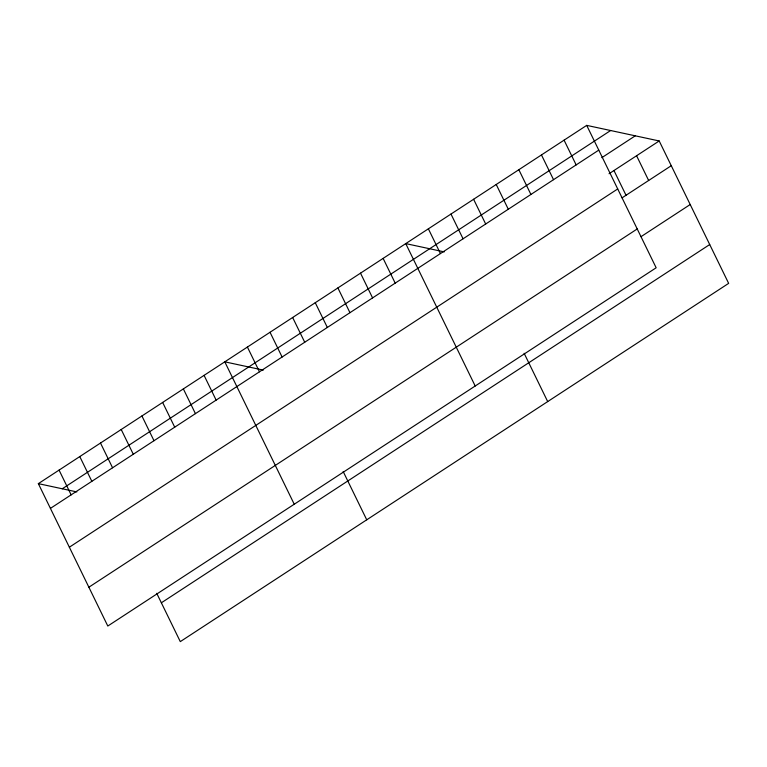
<?xml version="1.0" encoding="UTF-8"?>
<svg xmlns="http://www.w3.org/2000/svg" width="767" height="767" viewBox="0 0 767 767"><rect width="100%" height="100%" fill="white"/><g stroke="black" fill="none" stroke-linecap="round" stroke-linejoin="round"><path stroke-width="1.15" d="M586.707 125.376L656.159 267.779L107.802 626.035L38.35 483.641L586.707 125.376L659.198 140.965L728.65 283.359L180.293 641.624L156.736 593.322M62.271 488.78L610.628 130.524M50.421 508.387L598.778 150.121M601.836 157.666L635.277 135.817M609.046 173.735L659.198 140.965M69.356 547.207L617.713 188.95M622.095 197.838L671.269 165.71M88.867 587.215L637.224 228.95M641.03 236.658L690.204 204.53M161.358 602.795L709.715 244.539M444.237 251.883L405.743 243.609L475.195 386.002M263.282 370.106L224.789 361.832L294.24 504.226M38.35 483.641L76.834 491.915M636.581 155.739L648.652 180.485M613.955 170.523L626.025 195.269M564.081 140.16L576.151 164.905M541.464 154.934L553.534 179.679M518.847 169.708L530.917 194.463M496.23 184.492L508.291 209.238M473.603 199.267L485.674 224.012M524.139 353.29L547.696 401.592M450.986 214.051L463.057 238.796M428.37 228.825L440.44 253.57M383.126 258.383L395.197 283.128M360.509 273.157L372.58 297.903M337.892 287.941L349.953 312.687M315.266 302.716L327.336 327.461M292.649 317.5L304.72 342.245M343.175 471.513L366.741 519.815M270.032 332.274L282.103 357.019M247.405 347.048L259.476 371.803M204.07 375.36L216.141 400.115M183.361 388.898L195.432 413.643M162.642 402.435L174.713 427.181M141.924 415.963L153.994 440.718M121.215 429.501L133.285 454.246M100.496 443.038L112.567 467.784M79.778 456.566L91.848 481.321M59.069 470.104L71.139 494.849"/></g></svg>
